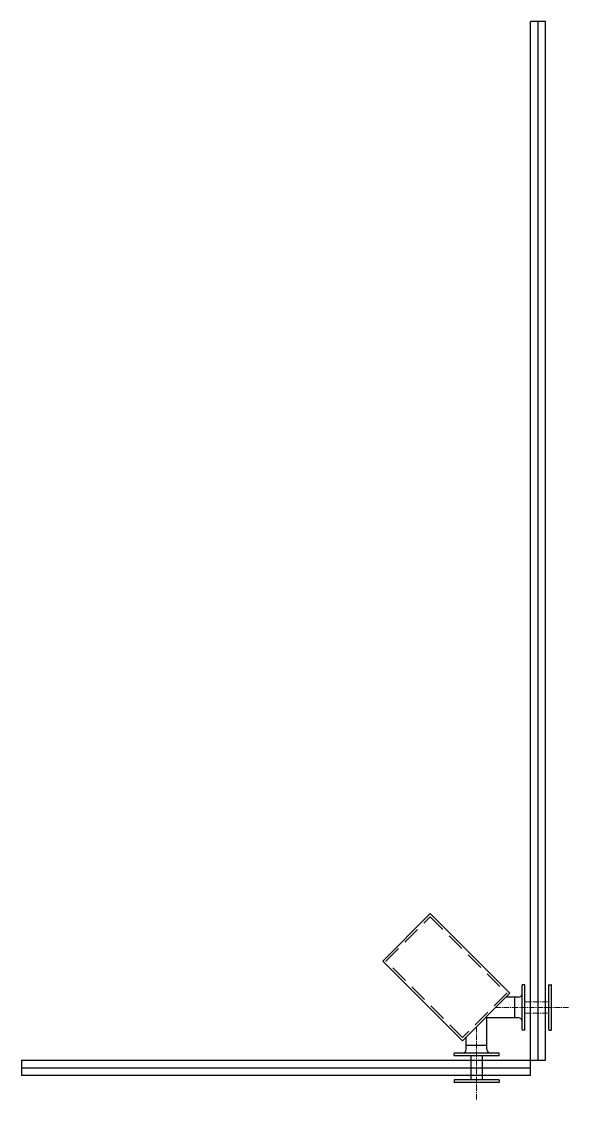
# Model space of a CAD drawing. Header units: inches. Extents: x 35 to 1490, y 12 to 2878.
import ezdxf

# ---------------------------------------------------------------- set-up
doc = ezdxf.new("R2010")
doc.units = ezdxf.units.IN
doc.header["$MEASUREMENT"] = 0
doc.linetypes.add('CENTER2', pattern=[1.125, 0.75, -0.125, 0.125, -0.125])
doc.linetypes.add('Hidden', pattern=[7.14375, 4.7625, -2.38125])
for name, color, linetype in [('A-GLASS', 130, 'Continuous'), ('A-SECD-HIDN', 65, 'Hidden'), ('A-SECD-LGHT', 7, 'Continuous')]:
    doc.layers.add(name, color=color, linetype=linetype)

# ---------------------------------------------------------------- blocks, each defined once
blk = doc.blocks.new('box01')
blk.add_lwpolyline([(-89.4, 300), (-89.4, 0), (89.4, 0), (89.4, 300)], close=True)
at = {"layer": 'A-SECD-HIDN', "ltscale": 10}
blk.add_lwpolyline([(-83.4, 294), (-83.4, 6), (83.4, 6), (83.4, 294)], close=True, dxfattribs=at)
blk = doc.blocks.new('A$C5523047C')
at = {"layer": 'A-SECD-HIDN', "linetype": 'Continuous', "extrusion": (-1.83762e-08, 1.12522e-24, 1)}
for p, q in [((-71, -59, 0), (-71, 59, 0)), ((-65, 60, 0), (-70, 60, 0)), ((-64, -59), (-64, 59)), ((0, -59), (0, 59)), ((1, 60, 0), (6, 60, 0)), ((7, -59, 0), (7, 59, 0)), ((-91, 27.5, 0), (-113.8, 27.5, 0)), ((-91, -27.5, 0), (-91, 27.5, 0)), ((-81, 27.5, 0), (-91, 27.5, 0)), ((-91, -27.5, 0), (-164.9, -27.5, 0)), ((-81, -27.5, 0), (-91, -27.5, 0)), ((-65, -60, 0), (-70, -60, 0)), ((1, -60, 0), (6, -60, 0))]:
    blk.add_line(p, q, dxfattribs=at)
at = {"layer": 'A-SECD-HIDN', "linetype": 'CENTER2', "lineweight": 13, "ltscale": 20, "extrusion": (-1.83762e-08, 1.12522e-24, 1)}
blk.add_line((52.2, 0, 0), (-141.3, 0, 0), dxfattribs=at)
at = {"layer": 'A-SECD-HIDN', "linetype": 'CENTER2', "lineweight": 13, "ltscale": 20}
for p, q in [((-64, 15), (0, 15)), ((-64, -15), (0, -15))]:
    blk.add_line(p, q, dxfattribs=at)
at = {"layer": 'A-SECD-HIDN', "linetype": 'Continuous', "extrusion": (-2.95512e-24, 1.83762e-08, 1)}
for p, q in [((-164.9, -101.4, 0), (-164.9, -27.5, 0)), ((-219.9, -101.4, 0), (-219.9, -78.6, 0)), ((-164.9, -101.4, 0), (-219.9, -101.4, 0)), ((-219.9, -111.4, 0), (-219.9, -101.4, 0)), ((-164.9, -111.4, 0), (-164.9, -101.4, 0)), ((-252.4, -127.4, 0), (-252.4, -122.4, 0)), ((-133.4, -121.4, 0), (-251.4, -121.4, 0)), ((-133.4, -128.4, 0), (-251.4, -128.4, 0)), ((-132.4, -127.4, 0), (-132.4, -122.4, 0)), ((-252.4, -193.4, 0), (-252.4, -198.4, 0)), ((-133.4, -192.4, 0), (-251.4, -192.4, 0)), ((-133.4, -199.4, 0), (-251.4, -199.4, 0)), ((-132.4, -193.4, 0), (-132.4, -198.4, 0))]:
    blk.add_line(p, q, dxfattribs=at)
at = {"layer": 'A-SECD-HIDN', "linetype": 'CENTER2', "lineweight": 13, "ltscale": 20, "extrusion": (-2.95512e-24, 1.83762e-08, 1)}
blk.add_line((-192.4, -244.5, 0), (-192.4, -51.1, 0), dxfattribs=at)
at = {"layer": 'A-SECD-HIDN', "linetype": 'Continuous'}
for p, q in [((-207.4, -128.4), (-207.4, -192.4)), ((-177.4, -128.4), (-177.4, -192.4))]:
    blk.add_line(p, q, dxfattribs=at)
at = {"layer": 'A-SECD-HIDN', "linetype": 'Continuous', "extrusion": (-1.83762e-08, 1.12522e-24, 1)}
for centre, radius, start, end in [((-70, 59, 0), 1, 90, 180), ((-65, 59, 0), 1, 0, 90), ((1, 59), 1, 90, 180), ((6, 59), 1, 0, 90), ((-81, 37.5, 0), 10, 270, 0), ((-81, -37.5, 0), 10, 0, 90), ((-70, -59, 0), 1, 180, 270), ((-65, -59, 0), 1, 270, 0), ((1, -59), 1, 180, 270), ((6, -59), 1, 270, 0)]:
    blk.add_arc(centre, radius, start, end, dxfattribs=at)
at = {"layer": 'A-SECD-HIDN', "linetype": 'Continuous', "extrusion": (-2.95512e-24, 1.83762e-08, 1)}
for centre, radius, start, end in [((-229.9, -111.4, 0), 10, 270, 0), ((-154.9, -111.4, 0), 10, 180, 270), ((-251.4, -122.4, 0), 1, 90, 180), ((-251.4, -127.4, 0), 1, 180, 270), ((-133.4, -122.4, 0), 1, 0, 90), ((-133.4, -127.4, 0), 1, 270, 0), ((-251.4, -193.4, 0), 1, 90, 180), ((-251.4, -198.4, 0), 1, 180, 270), ((-133.4, -193.4, 0), 1, 0, 90), ((-133.4, -198.4, 0), 1, 270, 0)]:
    blk.add_arc(centre, radius, start, end, dxfattribs=at)
at = {"layer": 'A-SECD-LGHT', "xscale": -1, "rotation": 225}
blk.add_blockref('box01', (-379, 186.6, 0), dxfattribs=at)
blk = doc.blocks.new('*U6')
at = {"layer": 'A-GLASS', "ltscale": 10}
for p, q in [((203745.5, 95420.9, 0), (205100.3, 95420.9)), ((203745.5, 95400.9, 0), (205100.3, 95400.9, 0)), ((203745.5, 95380.9, 0), (205100.3, 95380.9))]:
    blk.add_line(p, q, dxfattribs=at)
at = {"layer": 'A-GLASS'}
for p, q in [((203745.5, 95420.9, 0), (203745.5, 95380.9, 0)), ((205100.3, 95380.9), (205100.3, 95420.9))]:
    blk.add_line(p, q, dxfattribs=at)
blk = doc.blocks.new('*U7')
at = {"layer": 'A-GLASS', "ltscale": 10}
for p, q in [((203745.5, 95420.9, 0), (206507.1, 95420.9)), ((203745.5, 95400.9, 0), (206507.1, 95400.9, 0)), ((203745.5, 95380.9, 0), (206507.1, 95380.9))]:
    blk.add_line(p, q, dxfattribs=at)
at = {"layer": 'A-GLASS'}
for p, q in [((203745.5, 95420.9, 0), (203745.5, 95380.9, 0)), ((206507.1, 95380.9), (206507.1, 95420.9))]:
    blk.add_line(p, q, dxfattribs=at)

msp = doc.modelspace()

# ---------------------------------------------------------------- block references
at = {"layer": 'A-GLASS', "rotation": 90}
msp.add_blockref('*U7', (96810.6, -203628.9, 0), dxfattribs=at)
at = {"layer": 'A-GLASS'}
msp.add_blockref('*U6', (-203710.6, -95304.3), dxfattribs=at)
at = {"layer": 'A-SECD-LGHT'}
msp.add_blockref('A$C5523047C', (1438.3, 257, 0), dxfattribs=at)

doc.saveas('drawing.dxf')
